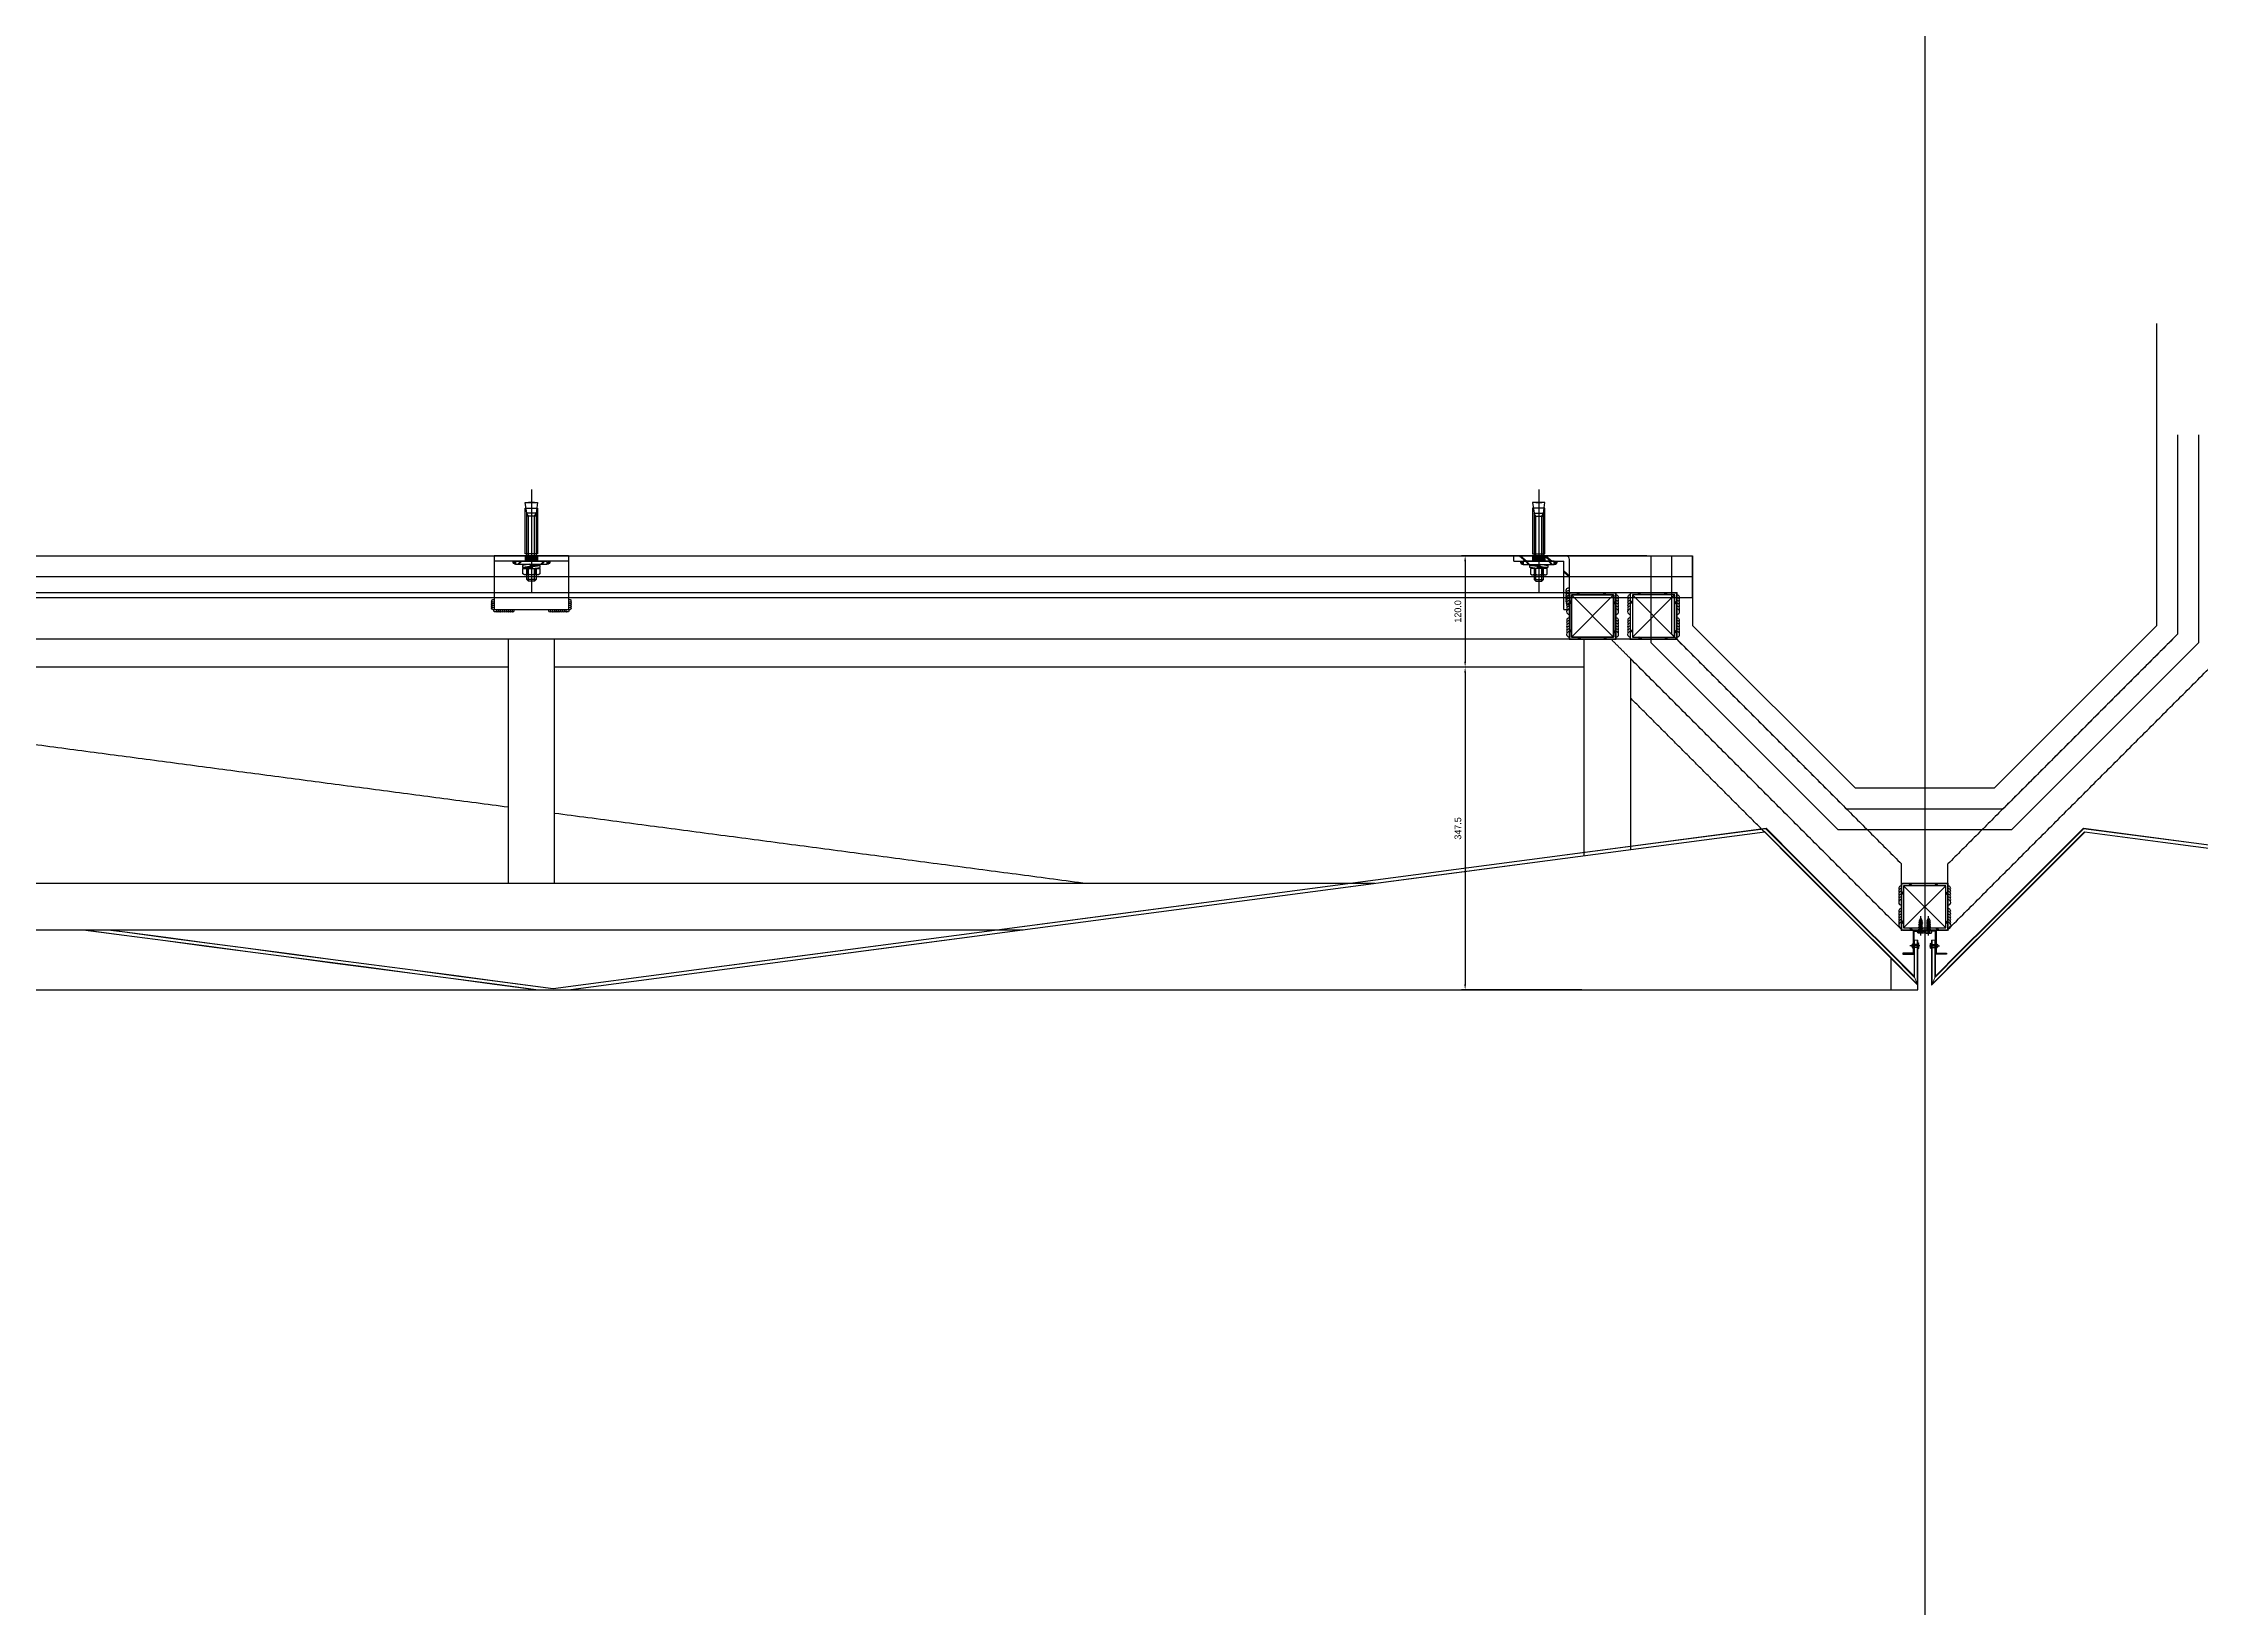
# Model space of a CAD drawing. Header units: millimetres. Extents: x 7297 to 60227, y -7497 to 19324.
# Drawn here: x 36782 to 39105, y 9827 to 11512 of the extents above; entities that cross this region are included whole.
import ezdxf

# ---------------------------------------------------------------- set-up
doc = ezdxf.new("R2010")
doc.units = ezdxf.units.MM
for name, color, linetype in [('Make2D_PANEL', 252, 'Continuous'), ('NS_BRACKET_NUTS', 1, 'Continuous'), ('NS_COL_D-GREY', 8, 'Continuous'), ('NS_COL_GREEN', 3, 'Continuous'), ('NS_COL_L-GREY', 8, 'Continuous'), ('NS_COL_RED', 1, 'Continuous'), ('NS_CON_LINE', 2, 'Continuous'), ('NS_DIM', 1, 'Continuous'), ('NS_PIPE_FRAME', 2, 'Continuous'), ('NS_RIVET_SCREW', 1, 'Continuous'), ('NS_WELD', 1, 'Continuous')]:
    doc.layers.add(name, color=color, linetype=linetype)
doc.layers.add('Make2D_PIPE', color=7, linetype='Continuous', true_color=0xbf3f3f)
doc.layers.add('NS_AL_PANEL', color=32, linetype='Continuous', lineweight=9)
doc.styles.add('Expo M', font='Expo M.ttf')
doc.dimstyles.new('N-SPACE', dxfattribs={"dimscale": 4, "dimtxt": 1.8, "dimasz": 1.5, "dimexe": 1, "dimexo": 1, "dimgap": 1, "dimtad": 1, "dimtoh": 1, "dimdec": 1, "dimzin": 1, "dimdsep": 46, "dimtxsty": 'Expo M', "dimcen": 2, "dimclrd": 1, "dimclre": 1, "dimclrt": 2, "dimadec": 1, "dimazin": 0, "dimtfac": 1, "dimtdec": 1, "dimtix": 1, "dimtmove": 1, "dimatfit": 3, "dimfxl": 1, "dimtolj": 1, "dimtzin": 1, "dimarcsym": 0})

# ---------------------------------------------------------------- blocks, each defined once
blk = doc.blocks.new('A$C1DE33167')
for p, q in [((-22.7, 22.6), (-20.4, 24.9)), ((-22.7, 21.2), (-20.4, 23.5)), ((-20.4, -13.9), (25, 31.5)), ((-20.4, 31.5), (25, -13.9)), ((-12.3, 31.5), (-10, 33.8)), ((-10.9, 31.5), (-8.6, 33.8)), ((15.9, 31.5), (18.2, 33.8)), ((17.3, 31.5), (19.6, 33.8)), ((25, 23.5), (27.3, 25.8)), ((25, 22.1), (27.3, 24.4)), ((-22.7, -8.6), (-20.4, -6.3)), ((-22.7, -10), (-20.4, -7.7)), ((-13.2, -16.2), (-10.9, -13.9)), ((-11.8, -16.2), (-9.5, -13.9)), ((15, -16.2), (17.3, -13.9)), ((16.4, -16.2), (18.7, -13.9)), ((25, -7.7), (27.3, -5.4)), ((25, -9.1), (27.3, -6.8))]:
    blk.add_line(p, q)
blk.add_lwpolyline([(26.3, -16.2), (-21.7, -16.2, -0.414214), (-22.7, -15.2), (-22.7, 32.8, -0.414214), (-21.7, 33.8), (26.3, 33.8, -0.414214), (27.3, 32.8), (27.3, -15.2, -0.414214)], format="xyb", close=True)
blk.add_lwpolyline([(25, -13.9), (-20.4, -13.9), (-20.4, 31.5), (25, 31.5)], close=True)
for p in [(-22.7, 33.8), (27.3, 33.8), (-22.7, -16.2), (27.3, -16.2)]:
    blk.add_point(p)
blk = doc.blocks.new('PH-4X14')
at = {"ltscale": 0.3}
blk.add_line((-4.9, 0), (16, 0), dxfattribs=at)
for p, q in [((0, 3.5), (-1, 3.5)), ((0, -3.5), (0, 3.5)), ((0, 1.5), (1, 1.5)), ((0.9, -0.1), (1.2, 2)), ((0.9, -0.1), (1, 1.5)), ((1.2, 2), (1, 1.5)), ((1, -0.1), (1.3, 1.9)), ((1, -0.1), (1.5, 1.5)), ((1.3, 2), (1.5, 1.5)), ((1.5, 1.5), (2.2, 1.5)), ((1.6, -1.5), (2.2, 1.5)), ((1.8, -2), (2.4, 2)), ((1.9, -2), (2.5, 1.9)), ((2.1, -1.5), (2.7, 1.5)), ((2.4, 2), (2.2, 1.5)), ((2.5, 2), (2.7, 1.5)), ((2.7, 1.5), (3.4, 1.5)), ((2.8, -1.5), (3.4, 1.5)), ((3, -2), (3.7, 2)), ((3.1, -2), (3.8, 1.9)), ((3.3, -1.5), (3.9, 1.5)), ((3.6, 2), (3.4, 1.5)), ((3.7, 2), (3.9, 1.5)), ((3.9, 1.5), (4.7, 1.5)), ((4, -1.5), (4.7, 1.5)), ((4.2, -2), (4.9, 2)), ((4.3, -2), (5, 1.9)), ((4.5, -1.5), (5.2, 1.5)), ((4.9, 2), (4.7, 1.5)), ((5, 2), (5.2, 1.5)), ((5.2, 1.5), (5.9, 1.5)), ((5.3, -1.5), (5.9, 1.5)), ((5.5, -2), (6.1, 2)), ((5.6, -2), (6.2, 1.9)), ((5.8, -1.5), (6.4, 1.5)), ((6.1, 2), (5.9, 1.5)), ((6.2, 2), (6.4, 1.5)), ((6.4, 1.5), (7.1, 1.5)), ((6.5, -1.5), (7.1, 1.5)), ((6.7, -2), (7.4, 2)), ((6.8, -2), (7.5, 1.9)), ((7, -1.5), (7.6, 1.5)), ((7.3, 2), (7.1, 1.5)), ((7.4, 2), (7.6, 1.5)), ((7.6, 1.5), (8.4, 1.5)), ((7.7, -1.5), (8.4, 1.5)), ((7.9, -2), (8.6, 2)), ((8, -2), (8.7, 1.9)), ((8.2, -1.5), (8.9, 1.5)), ((8.6, 2), (8.4, 1.5)), ((8.7, 2), (8.9, 1.5)), ((8.9, 1.5), (9.6, 1.5)), ((9, -1.5), (9.6, 1.5)), ((9.2, -2), (9.8, 2)), ((9.3, -2), (9.9, 1.9)), ((9.5, -1.5), (10.1, 1.5)), ((9.8, 2), (9.6, 1.5)), ((9.9, 2), (10.1, 1.5)), ((10.1, 1.5), (11.3, 1.5)), ((10.2, -1.5), (10.8, 1.5)), ((10.4, -2), (11, 1.5)), ((10.5, -2), (11, 1.3)), ((11, 1.5), (11, 0)), ((11.3, 1.5), (13.6, 0.4)), ((-1, -3.5), (0, -3.5)), ((0, -1.5), (1.6, -1.5)), ((1.8, -2), (1.6, -1.5)), ((1.9, -2), (2.1, -1.5)), ((2.1, -1.5), (2.8, -1.5)), ((3, -2), (2.8, -1.5)), ((3.1, -2), (3.3, -1.5)), ((3.3, -1.5), (4, -1.5)), ((4.2, -2), (4, -1.5)), ((4.3, -2), (4.5, -1.5)), ((4.5, -1.5), (5.3, -1.5)), ((5.5, -2), (5.3, -1.5)), ((5.6, -2), (5.8, -1.5)), ((5.8, -1.5), (6.5, -1.5)), ((6.7, -2), (6.5, -1.5)), ((6.8, -2), (7, -1.5)), ((7, -1.5), (7.7, -1.5)), ((7.9, -2), (7.7, -1.5)), ((8, -2), (8.2, -1.5)), ((8.2, -1.5), (9, -1.5)), ((9.2, -2), (9, -1.5)), ((9.3, -2), (9.5, -1.5)), ((9.5, -1.5), (10.2, -1.5)), ((10.4, -2), (10.2, -1.5)), ((10.5, -2), (10.7, -1.5)), ((10.7, -1.5), (11, 0)), ((10.7, -1.5), (11.3, -1.5)), ((11.3, -1.5), (13.6, -0.4))]:
    blk.add_line(p, q)
blk.add_lwpolyline([(-2.2, 2.5), (-2, 2.3), (-2, 2.1), (-1.9, 1.8), (-2, 1.5), (-2, 1.3), (-2.1, 1), (-2.1, 0.8), (-2.1, 0.7), (-2.1, 0.6), (-2, 0.5), (-1.8, 0.5), (-1.6, 0.5), (-1.4, 0.5), (-1.2, 0.5), (-1, 0.5), (-0.8, 0.5), (-0.7, 0.4), (-0.6, 0.3), (-0.6, 0.1), (-0.5, 0), (-0.6, -0.1), (-0.6, -0.3), (-0.7, -0.4), (-0.8, -0.5), (-1, -0.5), (-1.2, -0.5), (-1.4, -0.5), (-1.6, -0.5), (-1.8, -0.5), (-2, -0.5), (-2.1, -0.6), (-2.1, -0.7), (-2.1, -0.8), (-2.1, -1), (-2, -1.3), (-2, -1.5), (-1.9, -1.8), (-2, -2.1), (-2, -2.3), (-2.2, -2.5)])
for centre, radius, start, end in [((6.8, 0), 9.36, 164.205, 195.795), ((-1, 2.2), 1.3, 90.0233, 164.4114), ((1.2, 1.9), 0.0925, 60.0753, 130.1339), ((2.5, 1.9), 0.0925, 60.0753, 130.1339), ((3.7, 1.9), 0.0925, 60.0753, 130.1339), ((4.9, 1.9), 0.0925, 60.0753, 130.1339), ((6.2, 1.9), 0.0925, 60.0753, 130.1339), ((7.4, 1.9), 0.0925, 60.0753, 130.1339), ((8.6, 1.9), 0.0925, 60.0753, 130.1339), ((9.8, 1.9), 0.0925, 60.0753, 130.1339), ((13.4, 0), 0.46, 305.1627, 54.8373), ((-1, -2.2), 1.3, 195.5886, 269.9767), ((0.9, 0), 0.0602, 200.6851, 319.2729), ((1.8, -1.9), 0.0925, 240.0753, 310.1339), ((3.1, -1.9), 0.0925, 240.0753, 310.1339), ((4.3, -1.9), 0.0925, 240.0753, 310.1339), ((5.5, -1.9), 0.0925, 240.0753, 310.1339), ((6.8, -1.9), 0.0925, 240.0753, 310.1339), ((8, -1.9), 0.0925, 240.0753, 310.1339), ((9.2, -1.9), 0.0925, 240.0753, 310.1339), ((10.5, -1.9), 0.0925, 240.0753, 310.1339)]:
    blk.add_arc(centre, radius, start, end)
blk = doc.blocks.new('A$C1212666C')
for p, q in [((-2.4, -1.5), (-3.2, -2.7)), ((-2.4, -1.5), (-3.2, -2.7)), ((3.2, -2.7), (-3.2, -2.7)), ((2.4, -1.5), (-2.4, -1.5)), ((2.4, -1.5), (-2.4, -1.5)), ((-2.4, -7.7), (2.4, -7.7)), ((-1.6, -2.7), (-1.6, -7.7)), ((-1.6, -2.7), (-1.6, -7.7)), ((0, -0.5), (0, -11.3)), ((1.6, -2.7), (1.6, -7.7)), ((1.6, -2.7), (1.6, -7.7)), ((3.2, -2.7), (2.4, -1.5)), ((3.2, -2.7), (2.4, -1.5))]:
    blk.add_line(p, q)
for centre, radius, start, end in [((0, -6.7), 2.6, 202.6199, 337.3801), ((0, -6.7), 2.6, 202.6199, 337.3801), ((0, -1.5), 0.4, 0, 180)]:
    blk.add_arc(centre, radius, start, end)
blk = doc.blocks.new('SPRING')
for p, q in [((0.7, -1.5), (1.8, 6.2)), ((1.8, 6.2), (4.1, 6.2)), ((3, -1.8), (4.1, 6.2)), ((3, -1.8), (3.8, 1.6)), ((3.8, 1.6), (4.1, -4.4)), ((4.1, 6.2), (4.1, -4.4)), ((0.7, -1.5), (3, -1.8)), ((0.7, -3), (5.2, -3)), ((1.8, -12.2), (1.8, -1.6)), ((1.8, -1.6), (2.1, -7.6)), ((2.9, -4.2), (1.8, -12.2)), ((4.1, -12.2), (1.8, -12.2)), ((2.1, -7.6), (2.9, -4.2)), ((5.2, -4.5), (2.9, -4.2)), ((5.2, -4.5), (4.1, -12.2))]:
    blk.add_line(p, q)
blk = doc.blocks.new('A$C14391499')
for p, q in [((16.4, 30), (14.4, 28)), ((14.4, 28), (30.5, 28)), ((14.4, 28), (14.4, 20)), ((16.4, 30), (16.4, 18)), ((30.5, 30), (16.4, 30)), ((23.6, 34.9), (22.5, 33)), ((22.5, 33), (22.5, 15)), ((30.5, 34.9), (23.6, 34.9)), ((23.6, 29.5), (30.5, 29.5)), ((30.5, 13), (30.5, 34.9)), ((40, 41.3), (36, 37.3)), ((40, 39.9), (36, 35.8)), ((47, 32), (40, 32)), ((102, 30), (40, 30)), ((40, 28), (98.3, 28)), ((41.8, 32), (41.8, 16)), ((43.5, 32), (43.5, 16)), ((45.3, 32), (45.3, 16)), ((98.3, 30), (98.3, 18)), ((98.3, 28), (101.8, 30)), ((116, 28), (116, 20)), ((132.8, 24), (0, 24)), ((14.4, 20), (30.5, 20)), ((14.4, 20), (16.4, 18)), ((16.4, 18), (30.5, 18)), ((22.5, 15), (23.6, 13)), ((23.6, 18.5), (30.5, 18.5)), ((23.6, 13), (30.5, 13)), ((40, 11.5), (36, 7.5)), ((40, 10.1), (36, 6.1)), ((40, 20), (98.3, 20)), ((40, 18), (102, 18)), ((47, 16), (40, 16)), ((98.3, 20), (101.8, 18))]:
    blk.add_line(p, q)
for points in [[(40, 4), (40, 44), (36, 44), (36, 4)], [(49.7, 16), (108.8, 16), (108.8, 32), (49.7, 32)], [(102, 18), (116, 16), (116, 32), (102, 30)]]:
    blk.add_lwpolyline(points, close=True)
for centre, radius, start, end in [((27.9, 32.9), 5.47, 186.7045, 218.0791), ((36.4, 24), 13.9, 156.8008, 203.1992), ((40, 44), 4, 90, 180), ((40, 44), 3, 90, 180), ((40, 44), 2, 90, 180), ((27.9, 15.1), 5.47, 141.9209, 173.2955), ((40, 4), 4, 180, 270), ((40, 4), 3, 180, 270), ((40, 4), 2, 180, 270)]:
    blk.add_arc(centre, radius, start, end)
at = {"xscale": 1.248000000006869, "yscale": 1.248000000006869, "zscale": 1.248000000006869}
blk.add_blockref('SPRING', (29.6, 27.7), dxfattribs=at)
blk = doc.blocks.new('A-BB')
for p, q in [((1031068.6, -112791.4, 0), (1031068.6, -112845.4, 0)), ((1031068.6, -112791.4, 0), (1031074.6, -112791.4, 0)), ((1031074.6, -112797.5, 0), (1031068.6, -112804.3, 0)), ((1031074.6, -112798.9, 0), (1031068.6, -112805.7, 0)), ((1031074.6, -112847.4, 0), (1031074.6, -112791.4, 0)), ((1031016.6, -112845.4, 0), (1031068.6, -112845.4, 0)), ((1031016.6, -112845.4, 0), (1031016.6, -112851.4, 0)), ((1031056.9, -112845.4, 0), (1031051.6, -112851.4, 0)), ((1031058.2, -112845.4, 0), (1031052.9, -112851.4, 0)), ((1031074.6, -112824.7, 0), (1031068.6, -112831.5, 0)), ((1031074.6, -112826.1, 0), (1031068.6, -112832.9, 0)), ((1031016.6, -112851.4, 0), (1031070.6, -112851.4, 0))]:
    blk.add_line(p, q)
for centre, radius, start, end in [((1031023.9, -112849.9, 0.1), 2.01, 314.1552, 225.8448), ((1031025.9, -112850.1, 0.1), 2.53, 330.3674, 123.5824), ((1031028.7, -112850.1, 0.1), 2.53, 330.3674, 123.5824), ((1031031.5, -112850.1, 0.1), 2.53, 330.3674, 123.5824), ((1031034.3, -112850.1, 0.1), 2.53, 330.3674, 123.5824), ((1031037.1, -112850.1, 0.1), 2.53, 330.3674, 123.5824), ((1031070.6, -112847.4, 0), 4, 270, 0)]:
    blk.add_arc(centre, radius, start, end)
at = {"xscale": 0.8333333333333334, "yscale": 0.8333333333333334, "zscale": 0.8333333333333334}
blk.add_blockref('A$C14391499', (1031035.3, -112838.4, 0), dxfattribs=at)
blk = doc.blocks.new('B-BB')
for p, q in [((1031016.6, -112731.8, 0), (1031016.6, -112651.8, 0)), ((1031074.6, -112651.8, 0), (1031016.6, -112651.8, 0)), ((1031068.6, -112651.8, 0), (1031068.6, -112731.8, 0)), ((1031074.6, -112651.8, 0), (1031074.6, -112731.8, 0)), ((1031074.6, -112731.8, 0), (1031016.6, -112731.8, 0))]:
    blk.add_line(p, q)
for centre, radius, start, end in [((1031015.7, -112654.4, 0.1), 1.9, 146.4176, 299.6326), ((1031015.7, -112656.5, 0.1), 1.9, 146.4176, 299.6326), ((1031015.7, -112658.6, 0.1), 1.9, 146.4176, 299.6326), ((1031015.7, -112660.7, 0.1), 1.9, 146.4176, 299.6326), ((1031015.6, -112652.9, 0.1), 1.51, 44.1552, 315.8448), ((1031018.3, -112650.9, 0), 1.9, 56.4176, 209.6326), ((1031020.4, -112650.9, 0), 1.9, 56.4176, 209.6326), ((1031022.5, -112650.9, 0), 1.9, 56.4176, 209.6326), ((1031024.6, -112650.9, 0), 1.9, 56.4176, 209.6326), ((1031026.1, -112650.8, 0), 1.51, 314.1552, 225.8448), ((1031015.7, -112662.8, 0.1), 1.9, 146.4176, 299.6326), ((1031015.7, -112664.9, 0.1), 1.9, 146.4176, 299.6326), ((1031015.7, -112667, 0.1), 1.9, 146.4176, 299.6326), ((1031015.7, -112669.1, 0.1), 1.9, 146.4176, 299.6326), ((1031015.7, -112671.2, 0.1), 1.9, 146.4176, 299.6326), ((1031015.7, -112712.5, 0.1), 1.9, 60.3674, 213.5824), ((1031015.7, -112714.6, 0.1), 1.9, 60.3674, 213.5824), ((1031015.7, -112716.7, 0.1), 1.9, 60.3674, 213.5824), ((1031015.7, -112718.8, 0.1), 1.9, 60.3674, 213.5824), ((1031015.7, -112720.9, 0.1), 1.9, 60.3674, 213.5824), ((1031015.7, -112723, 0.1), 1.9, 60.3674, 213.5824), ((1031015.7, -112725.1, 0.1), 1.9, 60.3674, 213.5824), ((1031015.7, -112727.2, 0.1), 1.9, 60.3674, 213.5824), ((1031015.7, -112729.3, 0.1), 1.9, 60.3674, 213.5824), ((1031015.6, -112730.8, 0.1), 1.51, 44.1552, 315.8448), ((1031018.3, -112732.8, 0), 1.9, 150.3674, 303.5824), ((1031020.4, -112732.8, 0), 1.9, 150.3674, 303.5824), ((1031022.5, -112732.8, 0), 1.9, 150.3674, 303.5824), ((1031024.6, -112732.8, 0), 1.9, 150.3674, 303.5824), ((1031026.1, -112732.9, 0), 1.51, 134.1552, 45.8448)]:
    blk.add_arc(centre, radius, start, end)
at = {"xscale": 0.8333333333333334, "yscale": 0.8333333333333334, "zscale": 0.8333333333333334}
blk.add_blockref('A$C14391499', (1031035.3, -112711.8, 0), dxfattribs=at)
blk = doc.blocks.new('*D703')
at = {"layer": 'NS_DIM', "color": 1, "lineweight": -2, "transparency": 16777216}
for p, q in [((38508.2, 10959.8), (38308.5, 10959.8)), ((38312.5, 10953.8), (38312.5, 10845.8)), ((38438.2, 10839.8), (38308.5, 10839.8))]:
    blk.add_line(p, q, dxfattribs=at)
at = {"layer": 'NS_DIM', "color": 1, "transparency": 16777216}
for points in [[(38311.5, 10953.8), (38313.5, 10953.8), (38312.5, 10959.8)], [(38311.5, 10845.8), (38313.5, 10845.8), (38312.5, 10839.8)]]:
    blk.add_solid(points, dxfattribs=at)
at = {"layer": 'NS_DIM', "color": 2, "transparency": 16777216, "insert": (38304.7, 10899.8), "char_height": 7.2, "attachment_point": 5, "rotation": 90, "style": 'Expo M'}
blk.add_mtext('\\A1;120.0', dxfattribs=at)
blk = doc.blocks.new('*D702')
at = {"layer": 'NS_DIM', "color": 1, "lineweight": -2, "transparency": 16777216}
for p, q in [((38438.2, 10839.8), (38308.5, 10839.8)), ((38312.5, 10833.8), (38312.5, 10498.3)), ((38438.2, 10492.3), (38308.5, 10492.3))]:
    blk.add_line(p, q, dxfattribs=at)
at = {"layer": 'NS_DIM', "color": 1, "transparency": 16777216}
for points in [[(38311.5, 10833.8), (38313.5, 10833.8), (38312.5, 10839.8)], [(38311.5, 10498.3), (38313.5, 10498.3), (38312.5, 10492.3)]]:
    blk.add_solid(points, dxfattribs=at)
at = {"layer": 'NS_DIM', "color": 2, "transparency": 16777216, "insert": (38304.7, 10666.1), "char_height": 7.2, "attachment_point": 5, "rotation": 90, "style": 'Expo M'}
blk.add_mtext('\\A1;347.5', dxfattribs=at)

msp = doc.modelspace()

# ---------------------------------------------------------------- linework, layer by layer
at = {"layer": 'Make2D_PANEL'}
for points, degree in [([(37282.24, 10839.81), (36728.17, 10839.81), (36174.1, 10839.81)], 2), ([(37282.24, 10688.94), (36728.17, 10762.12), (36174.1, 10835.29)], 2), ([(38440.37, 10839.81), (37886.3, 10839.81), (37332.24, 10839.81)], 2), ([(38440.38, 10839.81), (38440.37, 10839.81), (38440.37, 10839.81)], 2), ([(38440.38, 10839.81), (38440.38, 10839.81), (38440.38, 10839.81)], 2), ([(38440.38, 10839.81), (38440.38, 10839.81), (38440.38, 10839.81)], 2), ([(38634.98, 10662.07), (38562.68, 10734.37), (38490.38, 10806.67)], 2), ([(37905.27, 10606.65), (37618.76, 10644.49), (37332.24, 10682.33)], 2), ([(38771.07, 10492.3), (38771.07, 10509.14), (38771.07, 10525.98)], 2), ([(38771.07, 10492.3), (38771.07, 10509.14), (38771.07, 10525.98)], 2), ([(35814.74, 10492.3), (36563.3, 10492.3), (37311.87, 10492.3)], 2), ([(35814.74, 10492.3), (36563.3, 10492.3), (37311.87, 10492.3)], 2), ([(37311.87, 10492.3), (37330.73, 10492.3), (37349.59, 10492.3)], 2), ([(37311.87, 10492.3), (37330.73, 10492.3), (37349.59, 10492.3)], 2), ([(37349.59, 10492.3), (38074.66, 10492.3), (38799.74, 10492.3)], 2), ([(37349.59, 10492.3), (38074.66, 10492.3), (38799.74, 10492.3)], 2), ([(38799.74, 10492.3), (38799.74, 10493.97), (38799.74, 10495.64), (38799.74, 10497.31)], 3), ([(38799.74, 10492.3), (38799.74, 10493.97), (38799.74, 10495.64), (38799.74, 10497.31)], 3)]:
    msp.add_open_spline(points, degree=degree, dxfattribs=at)
at = {"layer": 'Make2D_PIPE'}
for points in [[(38424.74, 10919.81), (37307.24, 10919.81), (36189.74, 10919.81)], [(38424.74, 10919.81), (38449.74, 10919.81), (38474.74, 10919.81)], [(38424.74, 10869.81), (38424.74, 10894.81), (38424.74, 10919.81)], [(38474.74, 10919.81), (38474.74, 10894.81), (38474.74, 10869.81)], [(38490.38, 10919.81), (38482.56, 10919.81), (38474.74, 10919.81)], [(38490.38, 10919.81), (38482.56, 10919.81), (38474.74, 10919.81)], [(38490.38, 10919.81), (38515.38, 10919.81), (38540.38, 10919.81)], [(38490.38, 10919.81), (38515.38, 10919.81), (38540.38, 10919.81)], [(38490.38, 10869.81), (38490.38, 10894.81), (38490.38, 10919.81)], [(38540.38, 10919.81), (38540.38, 10894.81), (38540.38, 10869.81)], [(38540.38, 10919.81), (38540.38, 10894.81), (38540.38, 10869.81)], [(38427.04, 10872.11), (38427.04, 10894.81), (38427.04, 10917.51)], [(38427.04, 10917.51), (38449.74, 10917.51), (38472.44, 10917.51)], [(38472.44, 10917.51), (38472.44, 10894.81), (38472.44, 10872.11)], [(38538.08, 10917.51), (38515.38, 10917.51), (38492.68, 10917.51)], [(38538.08, 10917.51), (38515.38, 10917.51), (38492.68, 10917.51)], [(38492.68, 10917.51), (38492.68, 10894.81), (38492.68, 10872.11)], [(38492.68, 10917.51), (38492.68, 10894.81), (38492.68, 10872.11)], [(38538.08, 10872.11), (38538.08, 10894.81), (38538.08, 10917.51)], [(38538.08, 10872.11), (38538.08, 10894.81), (38538.08, 10917.51)], [(38472.44, 10872.11), (38449.74, 10872.11), (38427.04, 10872.11)], [(38492.68, 10872.11), (38515.38, 10872.11), (38538.08, 10872.11)], [(38492.68, 10872.11), (38515.38, 10872.11), (38538.08, 10872.11)], [(38424.74, 10869.81), (37298.49, 10869.81), (36172.23, 10869.81)], [(37282.24, 10869.81), (37282.24, 10738.23), (37282.24, 10606.65)], [(37332.24, 10606.65), (37332.24, 10738.23), (37332.24, 10869.81)], [(38474.74, 10869.81), (38449.74, 10869.81), (38424.74, 10869.81)], [(38440.38, 10869.8), (38440.38, 10753.08), (38440.38, 10636.36)], [(38490.38, 10849.1), (38480.02, 10859.45), (38469.67, 10869.81)], [(38490.38, 10869.81), (38482.56, 10869.81), (38474.73, 10869.81)], [(38540.38, 10869.81), (38515.38, 10869.81), (38490.38, 10869.81)], [(38490.38, 10849.1), (38490.38, 10827.88), (38490.38, 10806.67)], [(38490.38, 10849.1), (38490.38, 10827.88), (38490.38, 10806.67)], [(38782.24, 10557.23), (38636.31, 10703.17), (38490.38, 10849.1)], [(38782.24, 10557.23), (38636.31, 10703.17), (38490.38, 10849.1)], [(38540.38, 10869.81), (38661.31, 10748.88), (38782.24, 10627.94)], [(38540.38, 10869.81), (38661.31, 10748.88), (38782.24, 10627.94)], [(39074.1, 10869.81), (38953.17, 10748.88), (38832.24, 10627.94)], [(39074.1, 10869.81), (38953.17, 10748.88), (38832.24, 10627.94)], [(38832.24, 10557.23), (38978.17, 10703.17), (39124.1, 10849.1)], [(38832.24, 10557.23), (38978.17, 10703.17), (39124.1, 10849.1)], [(38490.38, 10806.67), (38490.38, 10724.82), (38490.38, 10642.97)], [(38782.24, 10606.65), (38782.24, 10617.3), (38782.24, 10627.94)], [(38782.24, 10606.65), (38782.24, 10617.3), (38782.24, 10627.94)], [(38832.24, 10606.65), (38832.24, 10617.3), (38832.24, 10627.94)], [(38832.24, 10606.65), (38832.24, 10617.3), (38832.24, 10627.94)], [(37282.24, 10606.65), (36728.17, 10606.65), (36174.1, 10606.65)], [(37332.24, 10606.65), (37307.24, 10606.65), (37282.24, 10606.65)], [(38215.38, 10606.65), (37773.81, 10606.65), (37332.24, 10606.65)], [(38782.24, 10557.23), (38782.24, 10581.94), (38782.24, 10606.65)], [(38782.24, 10606.65), (38807.24, 10606.65), (38832.24, 10606.65)], [(38782.24, 10606.65), (38807.24, 10606.65), (38832.24, 10606.65)], [(38829.94, 10604.35), (38807.24, 10604.35), (38784.54, 10604.35)], [(38829.94, 10604.35), (38807.24, 10604.35), (38784.54, 10604.35)], [(38784.54, 10604.35), (38784.54, 10581.65), (38784.54, 10558.95)], [(38784.54, 10604.35), (38784.54, 10581.65), (38784.54, 10558.95)], [(38829.94, 10558.95), (38829.94, 10581.65), (38829.94, 10604.35)], [(38829.94, 10558.95), (38829.94, 10581.65), (38829.94, 10604.35)], [(38832.24, 10606.65), (38832.24, 10581.65), (38832.24, 10556.65)], [(38832.24, 10606.65), (38832.24, 10581.65), (38832.24, 10556.65)], [(37836.81, 10556.65), (36939.6, 10556.65), (36042.39, 10556.65)], [(38782.24, 10556.65), (38782.24, 10556.94), (38782.24, 10557.23)], [(38782.24, 10556.65), (38782.24, 10556.94), (38782.24, 10557.23)], [(38832.24, 10556.65), (38807.24, 10556.65), (38782.24, 10556.65)], [(38832.24, 10556.65), (38807.24, 10556.65), (38782.24, 10556.65)], [(38784.54, 10558.95), (38807.24, 10558.95), (38829.94, 10558.95)], [(38784.54, 10558.95), (38807.24, 10558.95), (38829.94, 10558.95)]]:
    msp.add_open_spline(points, degree=2, dxfattribs=at)
at = {"layer": 'NS_AL_PANEL'}
for p, q in [((38795.74, 10545.65), (38795.74, 10506.96)), ((38795.74, 10545.65), (38799.74, 10545.65)), ((38796.24, 10545.65), (38796.24, 10505.76)), ((38799.24, 10545.65), (38799.24, 10498.52)), ((38799.74, 10545.65), (38799.74, 10497.31)), ((38814.74, 10545.65), (38814.74, 10497.31)), ((38818.74, 10545.65), (38814.74, 10545.65)), ((38815.24, 10545.65), (38815.24, 10498.52)), ((38818.24, 10545.65), (38818.24, 10505.76)), ((38818.74, 10545.65), (38818.74, 10506.96)), ((38795.74, 10506.96), (38799.24, 10498.52)), ((38818.74, 10506.96), (38815.24, 10498.52))]:
    msp.add_line(p, q, dxfattribs=at)
for points in [[(37330.73, 10493.84), (37465.92, 10511.7), (37582.77, 10527.13), (37699.63, 10542.56), (37816.48, 10558), (37933.33, 10573.43), (38050.19, 10588.87), (38167.04, 10604.3), (38283.9, 10619.73), (38400.75, 10635.17), (38517.6, 10650.6), (38636.41, 10666.29), (38670.76, 10631.94), (38703.71, 10598.99), (38736.66, 10566.04), (38769.62, 10533.09), (38795.74, 10506.96)], [(37330.79, 10493.35), (37465.99, 10511.2), (37582.84, 10526.64), (37699.69, 10542.07), (37816.55, 10557.5), (37933.4, 10572.94), (38050.25, 10588.37), (38167.11, 10603.8), (38283.96, 10619.24), (38400.81, 10634.67), (38517.67, 10650.1), (38636.23, 10665.76), (38670.41, 10631.59), (38703.36, 10598.64), (38736.31, 10565.69), (38769.26, 10532.73), (38796.24, 10505.76)], [(37349.53, 10492.79), (37466.38, 10508.23), (37583.23, 10523.66), (37700.09, 10539.09), (37816.94, 10554.53), (37933.79, 10569.96), (38050.65, 10585.4), (38167.5, 10600.83), (38284.35, 10616.26), (38401.21, 10631.7), (38518.06, 10647.13), (38635.16, 10662.6), (38668.28, 10629.47), (38701.24, 10596.52), (38734.19, 10563.56), (38767.14, 10530.61), (38799.24, 10498.51)], [(39124.1, 10643.47), (39096.42, 10647.13), (38979.32, 10662.6), (38946.19, 10629.47), (38913.24, 10596.52), (38880.29, 10563.56), (38847.34, 10530.61), (38815.24, 10498.51)], [(39124.1, 10646.5), (39096.81, 10650.1), (38978.24, 10665.76), (38944.07, 10631.59), (38911.12, 10598.64), (38878.17, 10565.69), (38845.22, 10532.73), (38818.24, 10505.76)], [(39124.1, 10647), (39096.88, 10650.6), (38978.07, 10666.29), (38943.72, 10631.94), (38910.77, 10598.99), (38877.81, 10566.04), (38844.86, 10533.09), (38818.74, 10506.96)], [(37349.59, 10492.3), (37466.44, 10507.73), (37583.3, 10523.17), (37700.15, 10538.6), (37817, 10554.03), (37933.86, 10569.47), (38050.71, 10584.9), (38167.57, 10600.33), (38284.42, 10615.77), (38401.27, 10631.2), (38518.13, 10646.63), (38634.98, 10662.07), (38667.93, 10629.12), (38700.88, 10596.16), (38733.84, 10563.21), (38766.79, 10530.26), (38799.74, 10497.31)], [(39124.1, 10642.97), (39096.35, 10646.63), (38979.5, 10662.07), (38946.55, 10629.12), (38913.59, 10596.16), (38880.64, 10563.21), (38847.69, 10530.26), (38814.74, 10497.31)], [(37311.87, 10492.3), (37267.57, 10498.15), (37223.28, 10504), (37178.99, 10509.85), (37134.69, 10515.7), (37090.4, 10521.55), (37046.11, 10527.4), (37001.81, 10533.25), (36957.52, 10539.1), (36913.23, 10544.95), (36868.94, 10550.8), (36824.64, 10556.65)], [(37311.93, 10492.79), (37267.64, 10498.64), (37223.34, 10504.49), (37179.05, 10510.34), (37134.76, 10516.19), (37090.47, 10522.04), (37046.17, 10527.89), (37001.88, 10533.74), (36957.59, 10539.59), (36913.29, 10545.44), (36869, 10551.29), (36828.46, 10556.65)], [(37330.66, 10493.35), (37268.03, 10501.62), (37223.74, 10507.47), (37179.44, 10513.32), (37135.15, 10519.17), (37090.86, 10525.02), (37046.57, 10530.87), (37002.27, 10536.72), (36957.98, 10542.57), (36913.69, 10548.42), (36869.39, 10554.27), (36851.37, 10556.65)], [(37330.73, 10493.84), (37268.1, 10502.11), (37223.8, 10507.96), (37179.51, 10513.81), (37135.22, 10519.66), (37090.92, 10525.51), (37046.63, 10531.36), (37002.34, 10537.21), (36958.04, 10543.06), (36913.75, 10548.91), (36869.46, 10554.76), (36855.19, 10556.65)]]:
    msp.add_lwpolyline(points, dxfattribs=at)
at = {"layer": 'NS_COL_D-GREY'}
for points in [[(38512.24, 10959.81), (38512.24, 10866.17), (38713.6, 10664.81), (38900.88, 10664.81), (39102.24, 10866.17), (39102.24, 11089.81)], [(36057.24, 10959.81), (36057.24, 10914.81), (38557.24, 10914.81), (38557.24, 10959.81)]]:
    msp.add_lwpolyline(points, dxfattribs=at)
at = {"layer": 'NS_COL_GREEN'}
for points in [[(38783.74, 10531.65), (38783.74, 10530.65), (38795.74, 10530.65), (38795.74, 10555.65), (38806.74, 10555.65), (38806.74, 10556.65), (38794.74, 10556.65), (38794.74, 10531.65)], [(38830.74, 10531.65), (38830.74, 10530.65), (38818.74, 10530.65), (38818.74, 10555.65), (38807.74, 10555.65), (38807.74, 10556.65), (38819.74, 10556.65), (38819.74, 10531.65)]]:
    msp.add_lwpolyline(points, close=True, dxfattribs=at)
at = {"layer": 'NS_COL_L-GREY', "ltscale": 0.54}
for points in [[(38534.74, 10959.81), (38534.74, 10875.49), (38722.92, 10687.31), (38891.56, 10687.31), (39079.74, 10875.49), (39079.74, 11089.81)], [(36057.24, 10937.31), (38557.24, 10937.31)]]:
    msp.add_lwpolyline(points, dxfattribs=at)
at = {"layer": 'NS_CON_LINE'}
msp.add_lwpolyline([(35557.24, 11209.81), (35557.24, 10884.81), (35732.24, 10709.81), (35882.24, 10709.81), (36057.24, 10884.81), (36057.24, 10959.81), (38557.24, 10959.81), (38557.24, 10884.81), (38732.24, 10709.81), (38882.24, 10709.81), (39057.24, 10884.81), (39057.24, 11209.81)], dxfattribs=at)
at = {"layer": 'NS_DIM'}
msp.add_line((38807.24, 13812.69), (38807.24, 8083.31), dxfattribs=at)
at = {"layer": 'NS_WELD'}
for centre, start, end in [((38424.74, 10914.61), 90, 210), ((38424.74, 10911.61), 90, 210), ((38424.74, 10908.61), 90, 210), ((38424.74, 10905.61), 90, 210), ((38424.74, 10902.61), 90, 210), ((38424.74, 10899.61), 90, 270), ((38474.74, 10914.61), 330, 90), ((38474.74, 10911.61), 330, 90), ((38474.74, 10908.61), 330, 90), ((38474.74, 10905.61), 330, 90), ((38474.74, 10902.61), 330, 90), ((38474.74, 10899.61), 270, 90), ((38490.38, 10914.61), 90, 210), ((38490.38, 10911.61), 90, 210), ((38490.38, 10908.61), 90, 210), ((38490.38, 10905.61), 90, 210), ((38490.38, 10902.61), 90, 210), ((38490.38, 10899.61), 90, 270), ((38540.38, 10914.61), 330, 90), ((38540.38, 10911.61), 330, 90), ((38540.38, 10908.61), 330, 90), ((38540.38, 10905.61), 330, 90), ((38540.38, 10902.61), 330, 90), ((38540.38, 10899.61), 270, 90), ((38424.74, 10890.11), 90, 210), ((38424.74, 10887.11), 90, 210), ((38424.74, 10884.11), 90, 210), ((38424.74, 10881.11), 90, 210), ((38424.74, 10878.11), 90, 210), ((38424.74, 10875.11), 90, 270), ((38474.74, 10890.11), 330, 90), ((38474.74, 10887.11), 330, 90), ((38474.74, 10884.11), 330, 90), ((38474.74, 10881.11), 330, 90), ((38474.74, 10878.11), 330, 90), ((38474.74, 10875.11), 270, 90), ((38490.38, 10890.11), 90, 210), ((38490.38, 10887.11), 90, 210), ((38490.38, 10884.11), 90, 210), ((38490.38, 10881.11), 90, 210), ((38490.38, 10878.11), 90, 210), ((38490.38, 10875.11), 90, 270), ((38540.38, 10890.11), 330, 90), ((38540.38, 10887.11), 330, 90), ((38540.38, 10884.11), 330, 90), ((38540.38, 10881.11), 330, 90), ((38540.38, 10878.11), 330, 90), ((38540.38, 10875.11), 270, 90), ((38782.24, 10601.45), 90, 210), ((38782.24, 10598.45), 90, 210), ((38782.24, 10595.45), 90, 210), ((38782.24, 10592.45), 90, 210), ((38832.24, 10601.45), 330, 90), ((38832.24, 10598.45), 330, 90), ((38832.24, 10595.45), 330, 90), ((38832.24, 10592.45), 330, 90), ((38782.24, 10589.45), 90, 210), ((38782.24, 10586.45), 90, 270), ((38782.24, 10576.95), 90, 210), ((38782.24, 10573.95), 90, 210), ((38782.24, 10570.95), 90, 210), ((38782.24, 10567.95), 90, 210), ((38832.24, 10589.45), 330, 90), ((38832.24, 10586.45), 270, 90), ((38832.24, 10576.95), 330, 90), ((38832.24, 10573.95), 330, 90), ((38832.24, 10570.95), 330, 90), ((38832.24, 10567.95), 330, 90), ((38782.24, 10564.95), 90, 210), ((38782.24, 10561.95), 90, 270), ((38832.24, 10564.95), 330, 90), ((38832.24, 10561.95), 270, 90)]:
    msp.add_arc(centre, 3, start, end, dxfattribs=at)

# ---------------------------------------------------------------- block references
at = {"layer": 'NS_BRACKET_NUTS', "xscale": -1, "rotation": 270}
msp.add_blockref('B-BB', (149999.09, -1020114.84, 0), dxfattribs=at)
at = {"layer": 'NS_BRACKET_NUTS', "rotation": 90.00000000000001}
msp.add_blockref('A-BB', (-74426.63, -1020114.84, 0), dxfattribs=at)
at = {"layer": 'NS_COL_RED', "xscale": -1, "rotation": 269.9999999827993}
msp.add_blockref('PH-4X14', (38802.99, 10555.65), dxfattribs=at)
at = {"layer": 'NS_COL_RED', "rotation": 90.00000000000001}
msp.add_blockref('PH-4X14', (38811.49, 10555.65), dxfattribs=at)
at = {"layer": 'NS_PIPE_FRAME', "xscale": -1}
for p in [(38451.99, 10886.04), (38517.63, 10886.04), (38809.49, 10572.88)]:
    msp.add_blockref('A$C1DE33167', p, dxfattribs=at)
at = {"layer": 'NS_RIVET_SCREW', "rotation": 270}
msp.add_blockref('A$C1212666C', (38802.45, 10539.65), dxfattribs=at)
at = {"layer": 'NS_RIVET_SCREW', "xscale": -1, "rotation": 90}
msp.add_blockref('A$C1212666C', (38812.03, 10539.65), dxfattribs=at)

# ---------------------------------------------------------------- dimensions: what is measured, and where the dimension line sits
at = {"layer": 'NS_DIM'}
for base, p1, p2, picture, middle in [((38312.48, 10839.81), (38512.24, 10959.81), (38442.24, 10839.81), '*D703', (38304.69, 10899.81)), ((38312.48, 10492.3), (38442.24, 10839.81), (38442.24, 10492.3), '*D702', (38304.7, 10666.05))]:
    dim = msp.add_linear_dim(base=base, p1=p1, p2=p2, angle=90, dimstyle='N-SPACE', dxfattribs=at)
    dim.commit()
    dim.dimension.update_dxf_attribs({"geometry": picture, "text_midpoint": middle})

doc.saveas('drawing.dxf')
